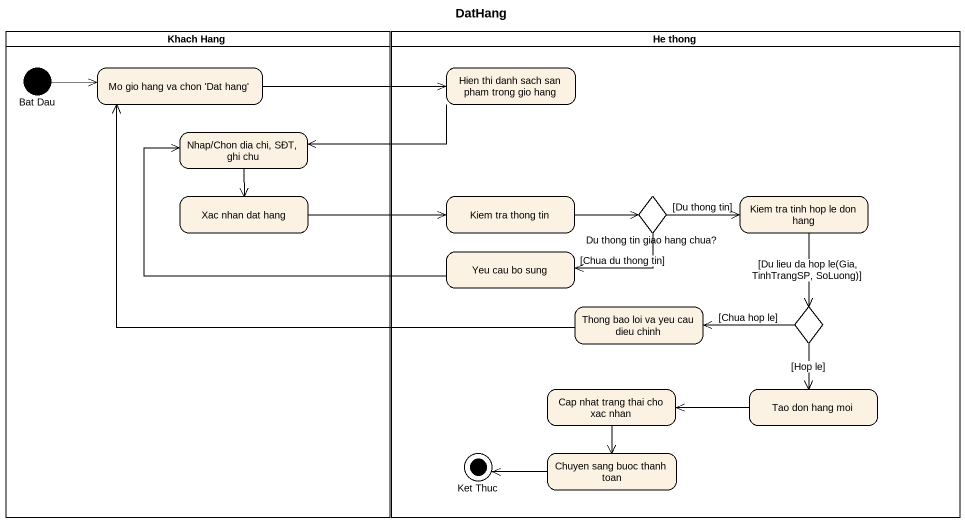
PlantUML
@startuml
title DatHang
hide empty description
state "Khach Hang" as Khach_Hang <<partition>> {
  state "Bat Dau" as Bat_Dau <<start>>
  state "Mo gio hang va chon 'Dat hang'" as Mo_gio_hang_va_chon_Dat_hang
  state "Nhap/Chon dia chi, SĐT, ghi chu" as Nhap_Chon_dia_chi_SĐT_ghi
  state "Xac nhan dat hang" as Xac_nhan_dat_hang
}
state "He thong" as He_thong <<partition>> {
  state "Hien thi danh sach san pham trong gio hang" as Hien_thi_danh_sach_san_pham
  state "Kiem tra thong tin" as Kiem_tra_thong_tin
  state "Du thong tin giao hang chua?" as Du_thong_tin_giao_hang_chua <<choice>>
  state "Kiem tra tinh hop le don hang" as Kiem_tra_tinh_hop_le_don
  state "Yeu cau bo sung" as Yeu_cau_bo_sung
  state "Thong bao loi va yeu cau dieu chinh" as Thong_bao_loi_va_yeu_cau
  state choice1 <<choice>>
  state "Cap nhat trang thai cho xac nhan" as Cap_nhat_trang_thai_cho_xac
  state "Tao don hang moi" as Tao_don_hang_moi
  state "Ket Thuc" as Ket_Thuc <<end>>
  state "Chuyen sang buoc thanh toan" as Chuyen_sang_buoc_thanh_toan
}
Bat_Dau -right-> Mo_gio_hang_va_chon_Dat_hang
Mo_gio_hang_va_chon_Dat_hang -right-> Hien_thi_danh_sach_san_pham
Hien_thi_danh_sach_san_pham -left-> Nhap_Chon_dia_chi_SĐT_ghi
Nhap_Chon_dia_chi_SĐT_ghi --> Xac_nhan_dat_hang
Xac_nhan_dat_hang -right-> Kiem_tra_thong_tin
Kiem_tra_thong_tin -right-> Du_thong_tin_giao_hang_chua
Du_thong_tin_giao_hang_chua -right-> Kiem_tra_tinh_hop_le_don : [Du thong tin]
Du_thong_tin_giao_hang_chua -left-> Yeu_cau_bo_sung : [Chua du thong tin]
Kiem_tra_tinh_hop_le_don --> choice1 : [Du lieu da hop le(Gia, TinhTrangSP, SoLuong)]
Yeu_cau_bo_sung -left-> Nhap_Chon_dia_chi_SĐT_ghi
Thong_bao_loi_va_yeu_cau -left-> Mo_gio_hang_va_chon_Dat_hang
choice1 -left-> Thong_bao_loi_va_yeu_cau : [Chua hop le]
choice1 --> Tao_don_hang_moi : [Hop le]
Cap_nhat_trang_thai_cho_xac --> Chuyen_sang_buoc_thanh_toan
Tao_don_hang_moi -left-> Cap_nhat_trang_thai_cho_xac
Chuyen_sang_buoc_thanh_toan -left-> Ket_Thuc
@enduml
